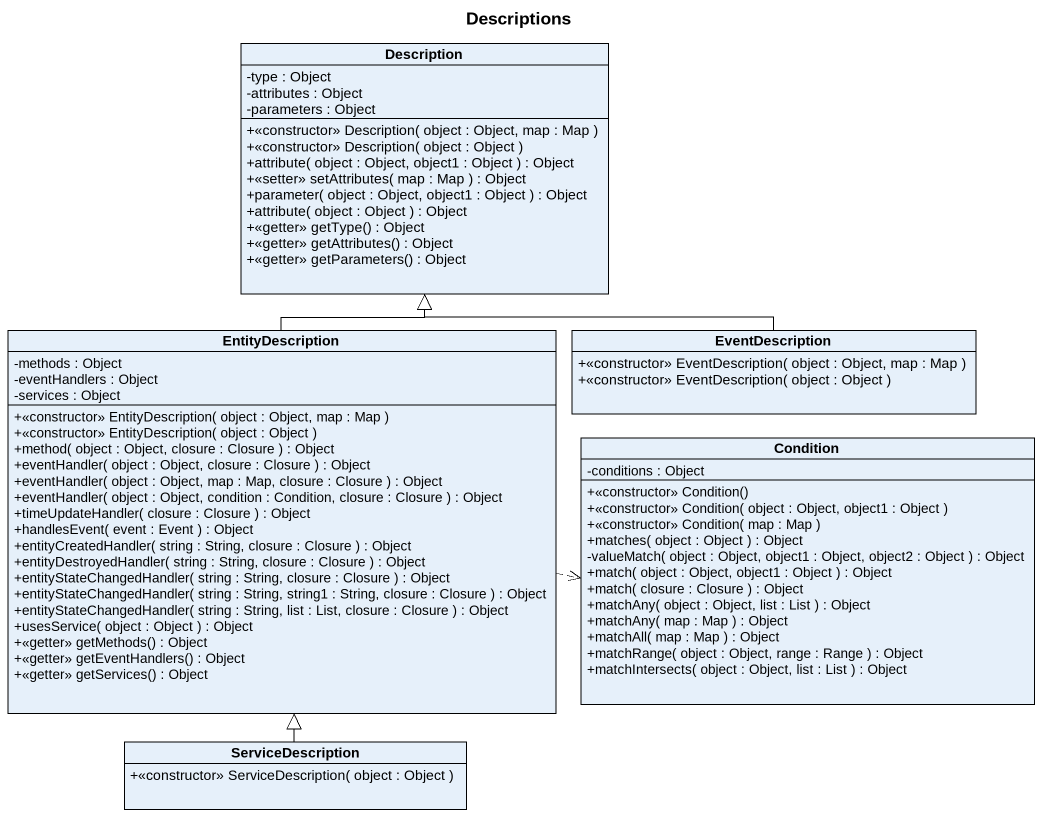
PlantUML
@startuml
title Descriptions
hide circle
hide empty members
skinparam classAttributeIconSize 0
class Description {
  -type : Object
  -attributes : Object
  -parameters : Object
  +<<constructor>> Description( object : Object, map : Map )
  +<<constructor>> Description( object : Object )
  +attribute( object : Object, object1 : Object ) : Object
  +<<setter>> setAttributes( map : Map ) : Object
  +parameter( object : Object, object1 : Object ) : Object
  +attribute( object : Object ) : Object
  +<<getter>> getType() : Object
  +<<getter>> getAttributes() : Object
  +<<getter>> getParameters() : Object
}
class EntityDescription {
  -methods : Object
  -eventHandlers : Object
  -services : Object
  +<<constructor>> EntityDescription( object : Object, map : Map )
  +<<constructor>> EntityDescription( object : Object )
  +method( object : Object, closure : Closure ) : Object
  +eventHandler( object : Object, closure : Closure ) : Object
  +eventHandler( object : Object, map : Map, closure : Closure ) : Object
  +eventHandler( object : Object, condition : Condition, closure : Closure ) : Object
  +timeUpdateHandler( closure : Closure ) : Object
  +handlesEvent( event : Event ) : Object
  +entityCreatedHandler( string : String, closure : Closure ) : Object
  +entityDestroyedHandler( string : String, closure : Closure ) : Object
  +entityStateChangedHandler( string : String, closure : Closure ) : Object
  +entityStateChangedHandler( string : String, string1 : String, closure : Closure ) : Object
  +entityStateChangedHandler( string : String, list : List, closure : Closure ) : Object
  +usesService( object : Object ) : Object
  +<<getter>> getMethods() : Object
  +<<getter>> getEventHandlers() : Object
  +<<getter>> getServices() : Object
}
class EventDescription {
  +<<constructor>> EventDescription( object : Object, map : Map )
  +<<constructor>> EventDescription( object : Object )
}
class Condition {
  -conditions : Object
  +<<constructor>> Condition()
  +<<constructor>> Condition( object : Object, object1 : Object )
  +<<constructor>> Condition( map : Map )
  +matches( object : Object ) : Object
  -valueMatch( object : Object, object1 : Object, object2 : Object ) : Object
  +match( object : Object, object1 : Object ) : Object
  +match( closure : Closure ) : Object
  +matchAny( object : Object, list : List ) : Object
  +matchAny( map : Map ) : Object
  +matchAll( map : Map ) : Object
  +matchRange( object : Object, range : Range ) : Object
  +matchIntersects( object : Object, list : List ) : Object
}
class ServiceDescription {
  +<<constructor>> ServiceDescription( object : Object )
}
EntityDescription -up-|> Description
EntityDescription .right.> Condition
EventDescription -left-|> Description
ServiceDescription -up-|> EntityDescription
@enduml
